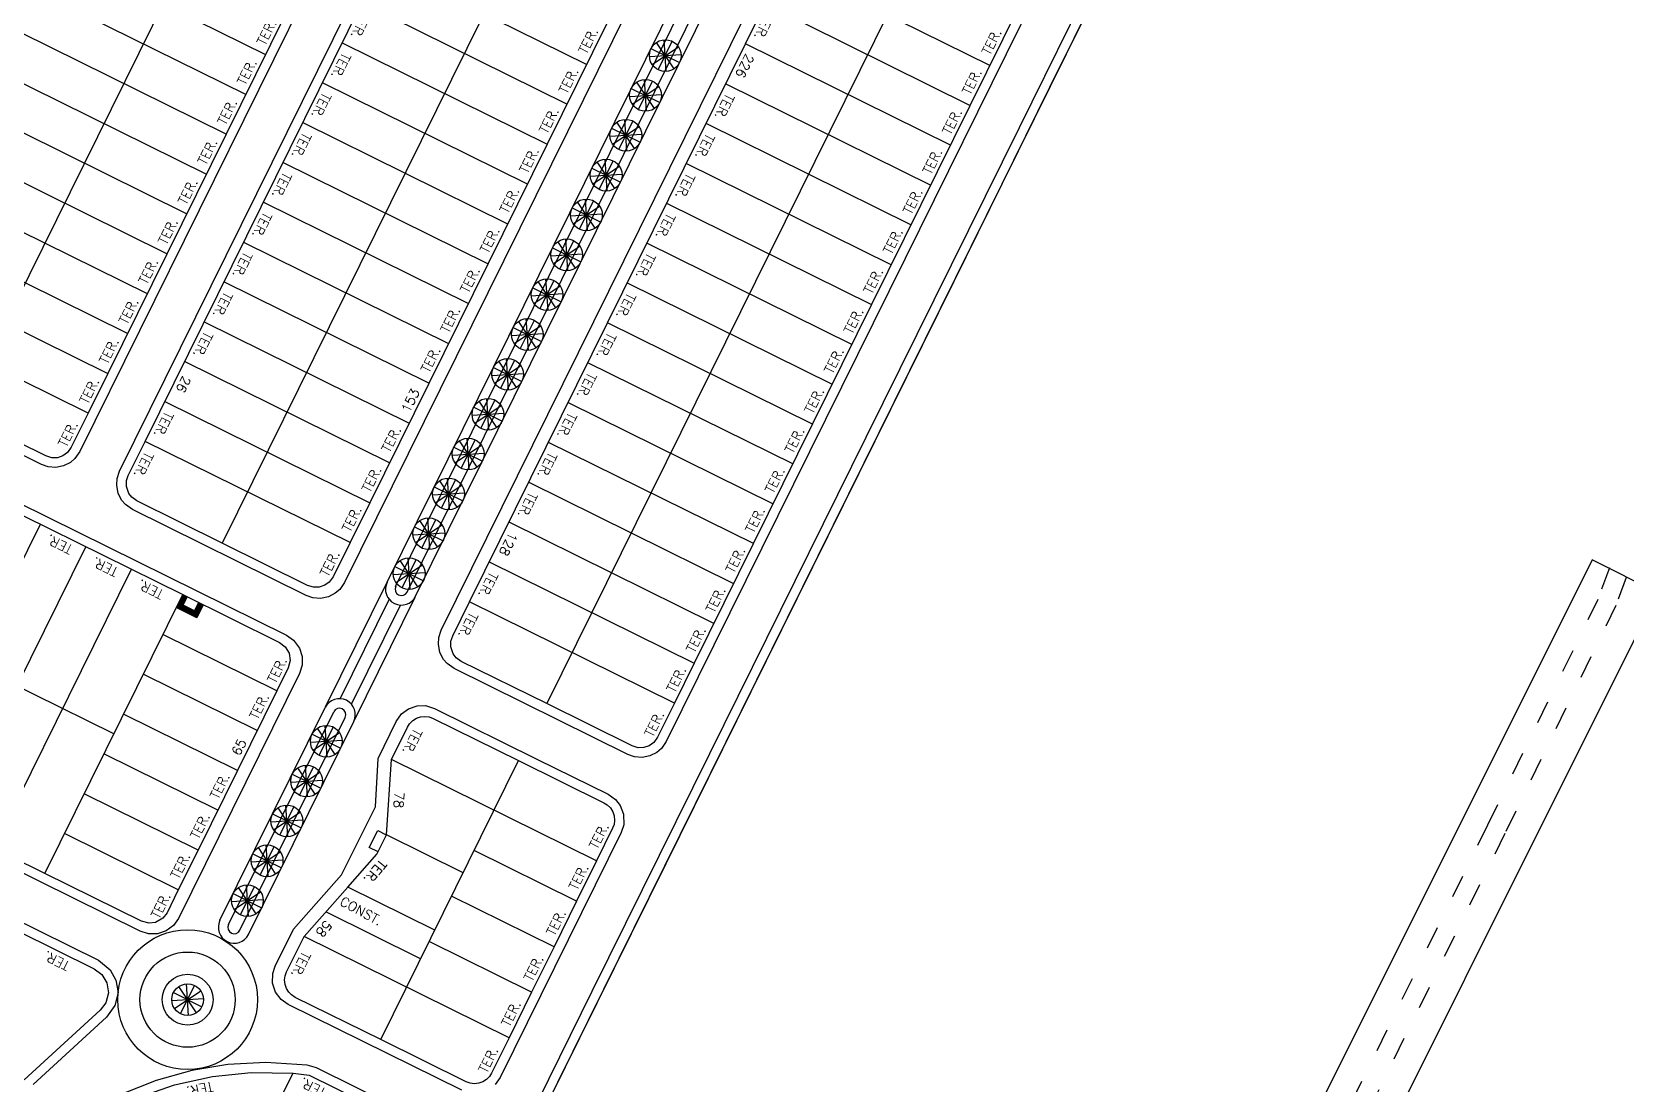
# Model space of a CAD drawing. Extents: x 714896 to 749292, y 8417558 to 8447149.
# Drawn here: x 741953.8 to 742204.8, y 8424591.9 to 8424757.5 of the extents above; entities that cross this region are included whole.
import ezdxf

# ---------------------------------------------------------------- set-up
doc = ezdxf.new("R2010")
doc.units = 0
doc.header["$MEASUREMENT"] = 0
doc.linetypes.add('ACAD_ISO03W100', pattern=[30, 12, -18])
for name, color, linetype in [('LOTE', 7, 'CONTINUOUS'), ('MEIO_FIO', 24, 'CONTINUOUS'), ('NUM-PORTA', 7, 'CONTINUOUS'), ('QUADRA', 6, 'CONTINUOUS'), ('REFERENCIA', 7, 'CONTINUOUS'), ('TEXTO', 7, 'CONTINUOUS')]:
    doc.layers.add(name, color=color, linetype=linetype)
doc.styles.add('ROMANS', font='ROMANS.SHX', dxfattribs={"height": 1.5})

msp = doc.modelspace()

# ---------------------------------------------------------------- hatches: boundary and pattern name
at = {"layer": 'LOTE'}
h = msp.add_hatch(dxfattribs=at)
h.set_pattern_fill('ANSI31', color=256, angle=359.9206)
h.set_pattern_definition([(44.920573166, (-11632.25388, 1081.23226), (-0.0882657335488, 0.0885107918906), [])])
h.paths.add_polyline_path([(741980.79, 8424667.35), (741980.08, 8424667.71), (741979.41, 8424666.36), (741977.62, 8424667.25), (741978.28, 8424668.59), (741977.57, 8424668.95), (741976.55, 8424666.89), (741979.77, 8424665.29)])

# ---------------------------------------------------------------- linework, layer by layer
for p, q in [((741977.57, 8424668.95, 536.84), (741978.28, 8424668.59, 536.84)), ((741980.08, 8424667.71, 536.84), (741980.79, 8424667.35, 536.84))]:
    msp.add_line(p, q, dxfattribs=at)
at = {"layer": 'LOTE', "elevation": 536.84}
for points in [[(742075.31, 8424862.14), (741983.79, 8424677.03)], [(741942.56, 8424697.41), (742011.69, 8424837.26)], [(742126.4, 8424836.88), (742034.89, 8424651.77)], [(742029.41, 8424577.5), (742033.39, 8424585.56), (742040.1, 8424599.13), (742053.68, 8424626.59), (742067.08, 8424653.7), (742081.59, 8424683.06), (742099.02, 8424718.31), (742114.12, 8424748.86), (742125.64, 8424772.15), (742127.27, 8424775.45), (742133.2, 8424787.45), (742139.38, 8424799.95), (742149.06, 8424815.7), (742155, 8424825.26), (742156.45, 8424827.6), (742159.53, 8424831.66)], [(741958.33, 8424769.93), (741990.6, 8424753.98)], [(742041.14, 8424752.42), (742008.87, 8424768.37)], [(742104.65, 8424752.26), (742072.38, 8424768.21)], [(741987.5, 8424747.7), (741955.23, 8424763.66)], [(742038.04, 8424746.14), (742005.77, 8424762.1)], [(742069.27, 8424761.94), (742101.55, 8424745.98)], [(741984.39, 8424741.43), (741952.12, 8424757.38)], [(742002.67, 8424755.82), (742034.94, 8424739.87)], [(742098.44, 8424739.71), (742066.17, 8424755.66)], [(741949.02, 8424751.11), (741981.29, 8424735.15)], [(742031.84, 8424733.59), (741999.56, 8424749.55)], [(742063.07, 8424749.39), (742095.34, 8424733.43)], [(741978.19, 8424728.88), (741945.92, 8424744.83)], [(741996.46, 8424743.27), (742028.73, 8424727.32)], [(742092.24, 8424727.16), (742059.97, 8424743.11)], [(741975.09, 8424722.6), (741942.82, 8424738.56)], [(742025.63, 8424721.04), (741993.36, 8424737)], [(742089.14, 8424720.88), (742056.86, 8424736.84)], [(741939.71, 8424732.28), (741971.99, 8424716.33)], [(742022.53, 8424714.77), (741990.26, 8424730.72)], [(742053.76, 8424730.56), (742086.03, 8424714.61)], [(741968.88, 8424710.05), (741936.61, 8424726.01)], [(741987.15, 8424724.45), (742019.43, 8424708.49)], [(742082.93, 8424708.33), (742050.66, 8424724.29)], [(741933.51, 8424719.73), (741965.78, 8424703.78)], [(742016.32, 8424702.22), (741984.05, 8424718.17)], [(742047.56, 8424718.01), (742079.83, 8424702.06)], [(741962.68, 8424697.5), (741930.41, 8424713.46)], [(741980.95, 8424711.9), (742013.22, 8424695.94)], [(742076.73, 8424695.78), (742044.46, 8424711.74)], [(742010.12, 8424689.67), (741977.85, 8424705.62)], [(742073.63, 8424689.51), (742041.35, 8424705.46)], [(741974.75, 8424699.35), (742007.02, 8424683.39)], [(742038.25, 8424699.19), (742070.52, 8424683.23)], [(742003.92, 8424677.12), (741971.64, 8424693.07)], [(742067.42, 8424676.96), (742035.15, 8424692.91)], [(742032.05, 8424686.64), (742064.32, 8424670.68)], [(741933.44, 8424636.1), (741955.16, 8424680.03)], [(742061.22, 8424664.41), (742028.95, 8424680.36)], [(741940.61, 8424632.56), (741962.33, 8424676.48)], [(742025.84, 8424674.09), (742058.11, 8424658.13)], [(741947.78, 8424629.01), (741969.5, 8424672.94)], [(741955.85, 8424625.02), (741977.57, 8424668.95)], [(741980.79, 8424667.35), (741979.77, 8424665.29), (741976.55, 8424666.89)], [(741980.08, 8424667.71), (741979.41, 8424666.36), (741977.62, 8424667.25), (741978.28, 8424668.59)], [(742055.01, 8424651.86), (742022.74, 8424667.81)], [(741966.71, 8424646.99), (741929.06, 8424665.6)], [(741992.39, 8424653.81), (741974.46, 8424662.67)], [(741989.29, 8424647.54), (741971.36, 8424656.4)], [(741986.19, 8424641.26), (741968.26, 8424650.12)], [(741983.09, 8424634.99), (741965.16, 8424643.85)], [(742008.74, 8424598.88), (742030.46, 8424642.8)], [(742042.74, 8424627.03), (742010.46, 8424642.98)], [(741979.98, 8424628.71), (741962.06, 8424637.57)], [(741976.88, 8424622.44), (741958.95, 8424631.3)], [(742008.34, 8424628.42), (742006.95, 8424629.1), (742008.28, 8424631.79), (742009.62, 8424631.13)], [(742021.73, 8424625.14), (742009.66, 8424631.11)], [(742039.59, 8424620.66), (742023.45, 8424628.64)], [(742017.25, 8424616.09), (742003.55, 8424622.86)], [(742036.04, 8424613.49), (742019.91, 8424621.47)], [(742015.03, 8424611.6), (742000.12, 8424618.98)], [(742028.95, 8424599.15), (741996.68, 8424615.1)], [(742032.5, 8424606.32), (742016.36, 8424614.3)], [(741986.01, 8424575.72), (741994.95, 8424593.56)]]:
    msp.add_lwpolyline(points, dxfattribs=at)
at = {"layer": 'LOTE', "color": 7, "linetype": 'ACAD_ISO03W100', "ltscale": 0.3}
for points in [[(742202.25, 8424673.14), (742200.37, 8424668.18), (742183.04, 8424632.64), (742118.56, 8424501.48)], [(742204.84, 8424671.63), (742203.24, 8424667.22), (742185.74, 8424631.32), (742121.25, 8424500.16)]]:
    msp.add_lwpolyline(points, dxfattribs=at)
at = {"layer": 'MEIO_FIO'}
for p, q in [((742009.76, 8424670.88, 536.84), (742095.95, 8424845.24, 536.84)), ((742014.24, 8424668.67, 536.84), (742101.15, 8424844.46, 536.84)), ((742000.07, 8424651.28, 536.84), (742009.72, 8424670.8, 536.84)), ((742004.55, 8424649.08, 536.84), (742014.18, 8424668.55, 536.84)), ((741983.44, 8424617.65, 536.84), (742000.01, 8424651.16, 536.84)), ((741987.92, 8424615.43, 536.84), (742004.49, 8424648.95, 536.84))]:
    msp.add_line(p, q, dxfattribs=at)
at = {"layer": 'MEIO_FIO', "elevation": 536.84}
for points in [[(742074.79, 8424815.96), (742040.65, 8424746.91), (742003.05, 8424670.85), (742002.29, 8424669.76), (742001.56, 8424669.14), (742000.5, 8424668.6), (741999.25, 8424668.35), (741998.08, 8424668.45), (741997.02, 8424668.81), (741997.02, 8424668.81), (741969.68, 8424682.33), (741968.56, 8424683.12), (741968.01, 8424683.76), (741967.43, 8424684.86), (741967.18, 8424686.18), (741967.26, 8424687.21), (741967.64, 8424688.36), (742056.5, 8424868.09)], [(742125.44, 8424790.92), (742091.3, 8424721.87), (742053.7, 8424645.81), (742052.94, 8424644.72), (742052.21, 8424644.1), (742051.14, 8424643.56), (742049.9, 8424643.31), (742048.73, 8424643.41), (742047.67, 8424643.77), (742047.67, 8424643.77), (742020.33, 8424657.29), (742019.21, 8424658.08), (742018.65, 8424658.72), (742018.08, 8424659.82), (742017.83, 8424661.14), (742017.9, 8424662.18), (742018.29, 8424663.32), (742107.14, 8424843.05)], [(742033.53, 8424589.23), (742042.06, 8424606.47), (742060.58, 8424643.94), (742085.19, 8424693.71), (742109.31, 8424742.5), (742133.39, 8424791.23)], [(741998.97, 8424767.52), (741961.37, 8424691.46), (741960.61, 8424690.37), (741959.88, 8424689.75), (741958.81, 8424689.21), (741957.57, 8424688.96), (741956.39, 8424689.05), (741955.34, 8424689.42), (741955.34, 8424689.42), (741928.44, 8424702.72)], [(741937.51, 8424690.43), (741993.92, 8424662.54), (741995.04, 8424661.75), (741995.95, 8424660.51), (741996.37, 8424659.21), (741996.38, 8424657.85), (741995.96, 8424656.51), (741976.9, 8424617.96), (741976.12, 8424616.84), (741974.97, 8424615.98), (741973.61, 8424615.52), (741972.16, 8424615.51), (741970.87, 8424615.92), (741970.87, 8424615.92), (741902.3, 8424649.83)], [(741871.05, 8424657.47), (741964.3, 8424611.36), (741966.17, 8424609.85), (741967.06, 8424608.24), (741967.4, 8424606.3), (741966.9, 8424604.23), (741965.58, 8424602.38), (741954.04, 8424591.79)], [(742021.52, 8424590.88), (741994.18, 8424604.4), (741993.08, 8424605.17), (741992.19, 8424606.35), (741991.73, 8424607.75), (741991.76, 8424609.29), (741992.14, 8424610.43), (741995.02, 8424616.26), (742002.59, 8424624.79), (742007.9, 8424635.54), (742008.32, 8424643.15), (742011.2, 8424648.98), (742012.04, 8424650.16), (742013.13, 8424650.96), (742014.49, 8424651.42), (742015.79, 8424651.45), (742017.23, 8424651.02), (742033.34, 8424643.05), (742044.57, 8424637.5), (742045.73, 8424636.67), (742046.46, 8424635.73), (742046.98, 8424634.37), (742047.01, 8424632.7), (742046.61, 8424631.47), (742042.52, 8424623.2), (742027.55, 8424592.92), (742026.75, 8424591.79)], [(742030.07, 8424578.85), (741998.62, 8424594.4), (741997.18, 8424594.83), (741990.68, 8424595.24), (741984.68, 8424594.93), (741979, 8424594), (741973.37, 8424592.44), (741967.84, 8424590.24), (741962.67, 8424587.49)]]:
    msp.add_lwpolyline(points, dxfattribs=at)
at = {"layer": 'MEIO_FIO'}
msp.add_arc((741985.68, 8424616.54, 536.84), 2.5, 153.6935, 333.6935, dxfattribs=at)
at = {"layer": 'QUADRA', "color": 6}
for points in [[(742029.41, 8424577.5), (742104.13, 8424728.65), (742139.38, 8424799.95), (742156.45, 8424827.6), (742156.45, 8424827.6), (742156.45, 8424827.6), (742160.4, 8424832.81), (742164.37, 8424884.79), (742168.55, 8424939.47), (742177.95, 8424932.7), (742188.04, 8424922.89), (742197.26, 8424915.05), (742202.88, 8424911.23), (742205.51, 8424909.81)], [(742118.76, 8424486.91), (742209.83, 8424669.2), (742209.83, 8424669.2), (742199.47, 8424674.39), (742117.32, 8424509.96)]]:
    msp.add_lwpolyline(points, dxfattribs=at)
at = {"layer": 'QUADRA', "elevation": 536.84}
for points in [[(742117.06, 8424777.36), (742086.03, 8424714.61), (742058.11, 8424658.13), (742055.01, 8424651.86), (742052.35, 8424646.48), (742051.75, 8424645.65), (742051.04, 8424645.14), (742050.17, 8424644.85), (742049.27, 8424644.83), (742048.33, 8424645.12), (742048.33, 8424645.12), (742034.89, 8424651.77), (742021.44, 8424658.41), (742020.63, 8424659), (742020.17, 8424659.62), (742019.8, 8424660.71), (742019.81, 8424661.61), (742020.08, 8424662.43), (742022.74, 8424667.81), (742066.17, 8424755.66), (742106.5, 8424837.24)], [(742065.96, 8424802.62), (742034.94, 8424739.87), (742007.02, 8424683.39), (742003.92, 8424677.12), (742001.26, 8424671.74), (742000.65, 8424670.91), (741999.95, 8424670.4), (741999.08, 8424670.11), (741998.18, 8424670.09), (741997.24, 8424670.38), (741997.24, 8424670.38), (741983.79, 8424677.03), (741970.34, 8424683.68), (741969.54, 8424684.26), (741969.07, 8424684.88), (741968.7, 8424685.97), (741968.72, 8424686.88), (741968.98, 8424687.69), (741971.64, 8424693.07), (742015.07, 8424780.92)], [(741993.7, 8424760.25), (741965.78, 8424703.78), (741962.68, 8424697.5), (741960.02, 8424692.13), (741959.42, 8424691.3), (741958.71, 8424690.79), (741957.84, 8424690.5), (741956.94, 8424690.48), (741956, 8424690.77), (741956, 8424690.77), (741942.56, 8424697.41)], [(741939.92, 8424687.56), (741977.57, 8424668.95), (741992.81, 8424661.42), (741993.71, 8424660.73), (741994.31, 8424659.72), (741994.47, 8424658.54), (741994.17, 8424657.4), (741992.39, 8424653.81), (741979.98, 8424628.71), (741976.88, 8424622.44), (741975.11, 8424618.85), (741974.45, 8424617.97), (741973.31, 8424617.31), (741972.27, 8424617.18), (741971.09, 8424617.49), (741971.09, 8424617.49), (741955.85, 8424625.02), (741918.2, 8424643.64)]]:
    msp.add_lwpolyline(points, dxfattribs=at)
for points in [[(741964.83, 8424609.11), (741965.63, 8424607.79), (741965.86, 8424606.24), (741965.45, 8424604.67), (741964.57, 8424603.49), (741964.57, 8424603.49), (741952.6, 8424592.51), (741868.12, 8424634.84), (741861.83, 8424637.93), (741870.4, 8424656.11), (741870.4, 8424656.11), (741933.59, 8424624.87), (741963.64, 8424610.02)], [(742045.26, 8424632.14), (742042.74, 8424627.03), (742039.59, 8424620.66), (742036.04, 8424613.49), (742032.5, 8424606.32), (742028.95, 8424599.15), (742026.21, 8424593.59), (742025.86, 8424593.04), (742025.39, 8424592.58), (742024.83, 8424592.22), (742024.19, 8424591.99), (742023.44, 8424591.92), (742022.82, 8424592), (742022.19, 8424592.23), (742008.74, 8424598.88), (741995.29, 8424605.52), (741994.72, 8424605.89), (741994.27, 8424606.35), (741993.92, 8424606.9), (741993.7, 8424607.55), (741993.62, 8424608.27), (741993.71, 8424608.93), (741993.93, 8424609.54), (741996.68, 8424615.1), (742003.55, 8424622.86), (742008.16, 8424628.06), (742009.66, 8424631.11), (742010.46, 8424642.98), (742012.99, 8424648.09), (742013.3, 8424648.58), (742013.82, 8424649.12), (742014.4, 8424649.48), (742015.03, 8424649.69), (742015.69, 8424649.76), (742016.39, 8424649.67), (742017.01, 8424649.45), (742030.46, 8424642.8), (742043.9, 8424636.15), (742044.4, 8424635.85), (742044.92, 8424635.34), (742045.3, 8424634.71), (742045.51, 8424634.1), (742045.57, 8424633.39), (742045.48, 8424632.73), (742045.26, 8424632.14)], [(742020.07, 8424558.61), (741986.01, 8424575.72), (741964.27, 8424586.69), (741970.13, 8424589.61), (741976.27, 8424591.77), (741982.24, 8424593.08), (741988.34, 8424593.7), (741994.95, 8424593.56), (741997.5, 8424593.28), (742001.62, 8424591.24), (742020.45, 8424581.93), (742029.41, 8424577.5), (742020.07, 8424558.61)]]:
    msp.add_lwpolyline(points, close=True, dxfattribs=at)
at = {"layer": 'REFERENCIA'}
for p, q in [((742011.1, 8424670.22, 536.84), (742097.3, 8424844.58, 536.84)), ((742012.89, 8424669.33, 536.84), (742099.09, 8424843.69, 536.84)), ((742002.37, 8424652.55, 536.84), (742010.09, 8424668.16, 536.84)), ((742004.16, 8424651.66, 536.84), (742011.88, 8424667.28, 536.84)), ((741984.78, 8424616.99, 536.84), (742001.35, 8424650.5, 536.84)), ((741986.58, 8424616.1, 536.84), (742003.15, 8424649.61, 536.84))]:
    msp.add_line(p, q, dxfattribs=at)
at = {"layer": 'REFERENCIA', "color": 3, "linetype": 'CONTINUOUS'}
for p, q in [((742051.3, 8424754.92, 536.84), (742055.79, 8424752.71, 536.84)), ((742051.47, 8424752.43, 536.84), (742055.63, 8424755.2, 536.84)), ((742054.93, 8424751.74, 536.84), (742052.16, 8424755.9, 536.84)), ((742052.44, 8424751.58, 536.84), (742054.65, 8424756.06, 536.84)), ((742053.71, 8424751.32, 536.84), (742053.38, 8424756.31, 536.84)), ((742051.05, 8424753.66, 536.84), (742056.04, 8424753.98, 536.84)), ((742051.83, 8424745.46, 536.84), (742049.06, 8424749.62, 536.84)), ((742049.34, 8424745.3, 536.84), (742051.55, 8424749.78, 536.84)), ((742050.6, 8424745.05, 536.84), (742050.28, 8424750.04, 536.84)), ((742047.95, 8424747.38, 536.84), (742052.94, 8424747.7, 536.84)), ((742048.2, 8424748.65, 536.84), (742052.68, 8424746.43, 536.84)), ((742048.36, 8424746.15, 536.84), (742052.52, 8424748.93, 536.84)), ((742045.1, 8424742.37, 536.84), (742049.58, 8424740.16, 536.84)), ((742045.26, 8424739.88, 536.84), (742049.42, 8424742.65, 536.84)), ((742048.73, 8424739.19, 536.84), (742045.95, 8424743.35, 536.84)), ((742046.23, 8424739.03, 536.84), (742048.45, 8424743.51, 536.84)), ((742047.5, 8424738.77, 536.84), (742047.18, 8424743.76, 536.84)), ((742044.85, 8424741.11, 536.84), (742049.84, 8424741.43, 536.84)), ((742045.63, 8424732.91, 536.84), (742042.85, 8424737.07, 536.84)), ((742043.13, 8424732.75, 536.84), (742045.35, 8424737.23, 536.84)), ((742044.4, 8424732.5, 536.84), (742044.08, 8424737.49, 536.84)), ((742041.74, 8424734.83, 536.84), (742046.73, 8424735.15, 536.84)), ((742042, 8424736.1, 536.84), (742046.48, 8424733.88, 536.84)), ((742042.16, 8424733.6, 536.84), (742046.32, 8424736.38, 536.84)), ((742038.9, 8424729.82, 536.84), (742043.38, 8424727.61, 536.84)), ((742039.06, 8424727.33, 536.84), (742043.22, 8424730.1, 536.84)), ((742042.52, 8424726.64, 536.84), (742039.75, 8424730.8, 536.84)), ((742040.03, 8424726.48, 536.84), (742042.25, 8424730.96, 536.84)), ((742041.3, 8424726.22, 536.84), (742040.98, 8424731.21, 536.84)), ((742038.64, 8424728.56, 536.84), (742043.63, 8424728.88, 536.84)), ((742039.42, 8424720.36, 536.84), (742036.65, 8424724.52, 536.84)), ((742036.93, 8424720.2, 536.84), (742039.14, 8424724.68, 536.84)), ((742038.2, 8424719.95, 536.84), (742037.87, 8424724.94, 536.84)), ((742035.54, 8424722.28, 536.84), (742040.53, 8424722.6, 536.84)), ((742035.79, 8424723.55, 536.84), (742040.28, 8424721.33, 536.84)), ((742035.95, 8424721.05, 536.84), (742040.11, 8424723.83, 536.84)), ((742032.69, 8424717.27, 536.84), (742037.17, 8424715.06, 536.84)), ((742032.85, 8424714.78, 536.84), (742037.01, 8424717.55, 536.84)), ((742036.32, 8424714.09, 536.84), (742033.55, 8424718.25, 536.84)), ((742033.82, 8424713.93, 536.84), (742036.04, 8424718.41, 536.84)), ((742035.09, 8424713.67, 536.84), (742034.77, 8424718.66, 536.84)), ((742032.44, 8424716.01, 536.84), (742037.43, 8424716.33, 536.84)), ((742033.22, 8424707.81, 536.84), (742030.44, 8424711.97, 536.84)), ((742030.72, 8424707.65, 536.84), (742032.94, 8424712.13, 536.84)), ((742031.99, 8424707.4, 536.84), (742031.67, 8424712.39, 536.84)), ((742029.34, 8424709.73, 536.84), (742034.33, 8424710.05, 536.84)), ((742029.59, 8424711, 536.84), (742034.07, 8424708.78, 536.84)), ((742029.75, 8424708.5, 536.84), (742033.91, 8424711.28, 536.84)), ((742026.49, 8424704.72, 536.84), (742030.97, 8424702.51, 536.84)), ((742026.65, 8424702.23, 536.84), (742030.81, 8424705, 536.84)), ((742030.12, 8424701.54, 536.84), (742027.34, 8424705.7, 536.84)), ((742027.62, 8424701.38, 536.84), (742029.84, 8424705.86, 536.84)), ((742028.89, 8424701.12, 536.84), (742028.57, 8424706.11, 536.84)), ((742026.23, 8424703.46, 536.84), (742031.22, 8424703.78, 536.84)), ((742027.01, 8424695.26, 536.84), (742024.24, 8424699.42, 536.84)), ((742024.52, 8424695.1, 536.84), (742026.73, 8424699.58, 536.84)), ((742025.79, 8424694.85, 536.84), (742025.47, 8424699.84, 536.84)), ((742023.13, 8424697.18, 536.84), (742028.12, 8424697.5, 536.84)), ((742023.39, 8424698.45, 536.84), (742027.87, 8424696.23, 536.84)), ((742023.55, 8424695.95, 536.84), (742027.71, 8424698.73, 536.84)), ((742020.28, 8424692.17, 536.84), (742024.77, 8424689.96, 536.84)), ((742020.44, 8424689.68, 536.84), (742024.6, 8424692.45, 536.84)), ((742023.91, 8424688.99, 536.84), (742021.14, 8424693.15, 536.84)), ((742021.42, 8424688.82, 536.84), (742023.63, 8424693.31, 536.84)), ((742022.68, 8424688.57, 536.84), (742022.36, 8424693.56, 536.84)), ((742020.03, 8424690.9, 536.84), (742025.02, 8424691.23, 536.84)), ((742020.81, 8424682.71, 536.84), (742018.03, 8424686.87, 536.84)), ((742018.31, 8424682.55, 536.84), (742020.53, 8424687.03, 536.84)), ((742019.58, 8424682.3, 536.84), (742019.26, 8424687.29, 536.84)), ((742016.93, 8424684.63, 536.84), (742021.92, 8424684.95, 536.84)), ((742017.18, 8424685.9, 536.84), (742021.66, 8424683.68, 536.84)), ((742017.34, 8424683.4, 536.84), (742021.5, 8424686.18, 536.84)), ((742014.08, 8424679.62, 536.84), (742018.56, 8424677.41, 536.84)), ((742014.24, 8424677.13, 536.84), (742018.4, 8424679.9, 536.84)), ((742017.71, 8424676.44, 536.84), (742014.93, 8424680.6, 536.84)), ((742015.21, 8424676.27, 536.84), (742017.43, 8424680.76, 536.84)), ((742016.48, 8424676.02, 536.84), (742016.16, 8424681.01, 536.84)), ((742013.82, 8424678.35, 536.84), (742018.81, 8424678.68, 536.84)), ((742014.6, 8424670.16, 536.84), (742011.83, 8424674.32, 536.84)), ((742012.11, 8424670, 536.84), (742014.33, 8424674.48, 536.84)), ((742013.38, 8424669.75, 536.84), (742013.06, 8424674.74, 536.84)), ((742010.72, 8424672.08, 536.84), (742015.71, 8424672.4, 536.84)), ((742010.98, 8424673.35, 536.84), (742015.46, 8424671.13, 536.84)), ((742011.14, 8424670.85, 536.84), (742015.3, 8424673.63, 536.84)), ((741997.93, 8424646.96, 536.84), (742002.41, 8424644.74, 536.84)), ((741998.09, 8424644.46, 536.84), (742002.25, 8424647.24, 536.84)), ((742001.56, 8424643.77, 536.84), (741998.78, 8424647.93, 536.84)), ((741999.06, 8424643.61, 536.84), (742001.28, 8424648.09, 536.84)), ((742000.33, 8424643.35, 536.84), (742000.01, 8424648.34, 536.84)), ((741997.67, 8424645.69, 536.84), (742002.66, 8424646.01, 536.84)), ((741998.45, 8424637.49, 536.84), (741995.68, 8424641.65, 536.84)), ((741995.96, 8424637.33, 536.84), (741998.18, 8424641.81, 536.84)), ((741997.23, 8424637.08, 536.84), (741996.91, 8424642.07, 536.84)), ((741994.57, 8424639.41, 536.84), (741999.56, 8424639.73, 536.84)), ((741994.83, 8424640.68, 536.84), (741999.31, 8424638.47, 536.84)), ((741994.99, 8424638.19, 536.84), (741999.15, 8424640.96, 536.84)), ((741991.72, 8424634.41, 536.84), (741996.21, 8424632.19, 536.84)), ((741991.89, 8424631.91, 536.84), (741996.05, 8424634.68, 536.84)), ((741995.35, 8424631.22, 536.84), (741992.58, 8424635.38, 536.84)), ((741992.86, 8424631.06, 536.84), (741995.07, 8424635.54, 536.84)), ((741994.13, 8424630.8, 536.84), (741993.8, 8424635.79, 536.84)), ((741991.47, 8424633.14, 536.84), (741996.46, 8424633.46, 536.84)), ((741992.25, 8424624.94, 536.84), (741989.48, 8424629.1, 536.84)), ((741989.75, 8424624.78, 536.84), (741991.97, 8424629.26, 536.84)), ((741991.02, 8424624.53, 536.84), (741990.7, 8424629.52, 536.84)), ((741988.37, 8424626.86, 536.84), (741993.36, 8424627.18, 536.84)), ((741988.62, 8424628.13, 536.84), (741993.1, 8424625.92, 536.84)), ((741988.78, 8424625.64, 536.84), (741992.94, 8424628.41, 536.84)), ((741985.52, 8424621.86, 536.84), (741990, 8424619.64, 536.84)), ((741985.68, 8424619.36, 536.84), (741989.84, 8424622.13, 536.84)), ((741989.15, 8424618.67, 536.84), (741986.37, 8424622.83, 536.84)), ((741986.65, 8424618.51, 536.84), (741988.87, 8424622.99, 536.84)), ((741987.92, 8424618.25, 536.84), (741987.6, 8424623.24, 536.84)), ((741985.27, 8424620.59, 536.84), (741990.26, 8424620.91, 536.84)), ((741976.1, 8424606.27, 536.84), (741980.58, 8424604.05, 536.84)), ((741976.26, 8424603.77, 536.84), (741980.42, 8424606.55, 536.84)), ((741979.72, 8424603.08, 536.84), (741976.95, 8424607.24, 536.84)), ((741977.23, 8424602.92, 536.84), (741979.45, 8424607.4, 536.84)), ((741978.5, 8424602.67, 536.84), (741978.18, 8424607.65, 536.84)), ((741975.84, 8424605, 536.84), (741980.83, 8424605.32, 536.84))]:
    msp.add_line(p, q, dxfattribs=at)
for centre in [(742053.55, 8424753.82, 536.84), (742050.44, 8424747.54, 536.84), (742047.34, 8424741.27, 536.84), (742044.24, 8424734.99, 536.84), (742041.14, 8424728.72, 536.84), (742038.03, 8424722.44, 536.84), (742034.93, 8424716.17, 536.84), (742031.83, 8424709.89, 536.84), (742028.73, 8424703.62, 536.84), (742025.63, 8424697.34, 536.84), (742022.52, 8424691.07, 536.84), (742019.42, 8424684.79, 536.84), (742016.32, 8424678.52, 536.84), (742013.22, 8424672.24, 536.84), (742000.17, 8424645.85, 536.84), (741997.07, 8424639.57, 536.84), (741993.97, 8424633.3, 536.84), (741990.86, 8424627.02, 536.84), (741987.76, 8424620.75, 536.84), (741978.34, 8424605.16, 536.84)]:
    msp.add_circle(centre, 2.5, dxfattribs=at)
at = {"layer": 'REFERENCIA'}
for radius in [11, 7.5, 4]:
    msp.add_circle((741978.34, 8424605.16, 536.84), radius, dxfattribs=at)
for centre, radius, start, end in [((742012, 8424669.78, 536.84), 2.5, 153.6935, 333.6935), ((742012, 8424669.78, 536.84), 1, 153.6935, 333.6935), ((742002.25, 8424650.05, 536.84), 2.5, 333.6935, 153.6935), ((742002.25, 8424650.05, 536.84), 1, 333.6935, 153.6935), ((741985.68, 8424616.54, 536.84), 1, 153.6935, 333.6935)]:
    msp.add_arc(centre, radius, start, end, dxfattribs=at)

# ---------------------------------------------------------------- texts
at = {"layer": 'NUM-PORTA', "style": 'ROMANS'}
for s, rotation, p in [('226', 243.4116, (742066.26, 8424754.25, -272.47)), ('26', 243.4116, (741977.6, 8424703.53, -272.47)), ('153', 63.4116, (742013.23, 8424697.43, -272.47)), ('128', 243.4116, (742029.04, 8424678.95, -272.47)), ('65', 63.4116, (741986.53, 8424643.43, -272.47)), ('78', 265.5791, (742010.97, 8424637.92, -272.47)), ('58', 229.8583, (742000.07, 8424617.77, -272.47))]:
    msp.add_text(s, height=1.5, rotation=rotation, dxfattribs=at).set_placement(p)
at = {"layer": 'TEXTO', "style": 'ROMANS'}
for s, rotation, p in [('TER.', 243.4116, (742005.86, 8424760.69, -272.47)), ('TER.', 243.4116, (742069.37, 8424760.53, -272.47)), ('TER.', 63.4116, (741990.51, 8424755.26, -272.47)), ('TER.', 63.4116, (742041.15, 8424753.91, -272.47)), ('TER.', 63.4116, (742104.66, 8424753.75, -272.47)), ('TER.', 63.4116, (741987.4, 8424748.99, -272.47)), ('TER.', 243.4116, (742002.76, 8424754.41, -272.47)), ('TER.', 63.4116, (742038.05, 8424747.63, -272.47)), ('TER.', 63.4116, (742101.55, 8424747.47, -272.47)), ('TER.', 243.4116, (741999.66, 8424748.14, -272.47)), ('TER.', 243.4116, (742063.16, 8424747.98, -272.47)), ('TER.', 63.4116, (741984.3, 8424742.71, -272.47)), ('TER.', 63.4116, (742034.95, 8424741.36, -272.47)), ('TER.', 63.4116, (742098.45, 8424741.2, -272.47)), ('TER.', 63.4116, (741981.2, 8424736.44, -272.47)), ('TER.', 243.4116, (741996.55, 8424741.86, -272.47)), ('TER.', 243.4116, (742060.06, 8424741.7, -272.47)), ('TER.', 63.4116, (742031.84, 8424735.08, -272.47)), ('TER.', 63.4116, (742095.35, 8424734.92, -272.47)), ('TER.', 243.4116, (741993.45, 8424735.59, -272.47)), ('TER.', 243.4116, (742056.96, 8424735.43, -272.47)), ('TER.', 63.4116, (741978.1, 8424730.16, -272.47)), ('TER.', 63.4116, (742028.74, 8424728.81, -272.47)), ('TER.', 63.4116, (742092.25, 8424728.65, -272.47)), ('TER.', 63.4116, (741974.99, 8424723.89, -272.47)), ('TER.', 243.4116, (741990.35, 8424729.31, -272.47)), ('TER.', 243.4116, (742053.86, 8424729.15, -272.47)), ('TER.', 63.4116, (742025.64, 8424722.53, -272.47)), ('TER.', 63.4116, (742089.14, 8424722.37, -272.47)), ('TER.', 243.4116, (741987.25, 8424723.04, -272.47)), ('TER.', 243.4116, (742050.75, 8424722.88, -272.47)), ('TER.', 63.4116, (741971.89, 8424717.61, -272.47)), ('TER.', 63.4116, (742022.54, 8424716.26, -272.47)), ('TER.', 63.4116, (742086.04, 8424716.1, -272.47)), ('TER.', 63.4116, (741968.79, 8424711.34, -272.47)), ('TER.', 243.4116, (741984.15, 8424716.76, -272.47)), ('TER.', 243.4116, (742047.65, 8424716.6, -272.47)), ('TER.', 63.4116, (742019.43, 8424709.98, -272.47)), ('TER.', 63.4116, (742082.94, 8424709.82, -272.47)), ('TER.', 243.4116, (741981.04, 8424710.49, -272.47)), ('TER.', 243.4116, (742044.55, 8424710.33, -272.47)), ('TER.', 63.4116, (741965.69, 8424705.06, -272.47)), ('TER.', 63.4116, (742016.33, 8424703.71, -272.47)), ('TER.', 63.4116, (742079.84, 8424703.55, -272.47)), ('TER.', 63.4116, (741962.59, 8424698.79, -272.47)), ('TER.', 243.4116, (742041.45, 8424704.05, -272.47)), ('TER.', 63.4116, (742076.74, 8424697.27, -272.47)), ('TER.', 243.4116, (741974.84, 8424697.94, -272.47)), ('TER.', 243.4116, (742038.34, 8424697.78, -272.47)), ('TER.', 63.4116, (741959.23, 8424691.99, -272.47)), ('TER.', 63.4116, (742010.13, 8424691.16, -272.47)), ('TER.', 63.4116, (742073.63, 8424691, -272.47)), ('TER.', 243.4116, (741971.69, 8424691.57, -272.47)), ('TER.', 243.4116, (742035.24, 8424691.5, -272.47)), ('TER.', 63.4116, (742007.03, 8424684.88, -272.47)), ('TER.', 63.4116, (742070.53, 8424684.72, -272.47)), ('TER.', 243.4116, (742032.14, 8424685.23, -272.47)), ('TER.', 63.4116, (742003.92, 8424678.61, -272.47)), ('TER.', 63.4116, (742067.43, 8424678.45, -272.47)), ('TER.', 153.4116, (741960.4, 8424676.58, -272.47)), ('TER.', 153.4116, (741967.57, 8424673.03, -272.47)), ('TER.', 63.4116, (742000.46, 8424671.61, -272.47)), ('TER.', 63.4116, (742064.33, 8424672.17, -272.47)), ('TER.', 153.4116, (741974.74, 8424669.49, -272.47)), ('TER.', 243.4116, (742025.94, 8424672.68, -272.47)), ('TER.', 63.4116, (742061.22, 8424665.9, -272.47)), ('TER.', 243.4116, (742022.79, 8424666.31, -272.47)), ('TER.', 63.4116, (742058.12, 8424659.62, -272.47)), ('TER.', 63.4116, (741992.16, 8424654.82, -272.47)), ('TER.', 63.4116, (742055.02, 8424653.35, -272.47)), ('TER.', 63.4116, (741989.34, 8424649.11, -272.47)), ('TER.', 63.4116, (742051.56, 8424646.35, -272.47)), ('TER.', 243.4116, (742014.02, 8424648.01, -272.47)), ('TER.', 63.4116, (741983.14, 8424636.56, -272.47)), ('TER.', 63.4116, (741980.03, 8424630.28, -272.47)), ('TER.', 63.4116, (742042.83, 8424628.7, -272.47)), ('TER.', 63.4116, (741976.93, 8424624.01, -272.47)), ('TER.', 229.8583, (742008.67, 8424627.38, -272.47)), ('TER.', 63.4116, (742039.64, 8424622.23, -272.47)), ('TER.', 63.4116, (741973.84, 8424617.76, -272.47)), ('CONST.', 331.6267, (742002.16, 8424620.16, -272.47)), ('TER.', 63.4116, (742036.09, 8424615.06, -272.47)), ('TER.', 153.4116, (741959.94, 8424611, -272.47)), ('TER.', 243.9384, (741996.44, 8424612.88, -272.47)), ('TER.', 63.4116, (742032.55, 8424607.89, -272.47)), ('TER.', 63.4116, (742029, 8424600.72, -272.47)), ('TER.', 63.4116, (742025.41, 8424593.45, -272.47)), ('TER.', 191.4501, (741982.2, 8424592.25, -272.47)), ('TER.', 153.4116, (742000.29, 8424591.06, -272.47))]:
    msp.add_text(s, height=1.5, rotation=rotation, dxfattribs=at).set_placement(p)

doc.saveas('drawing.dxf')
